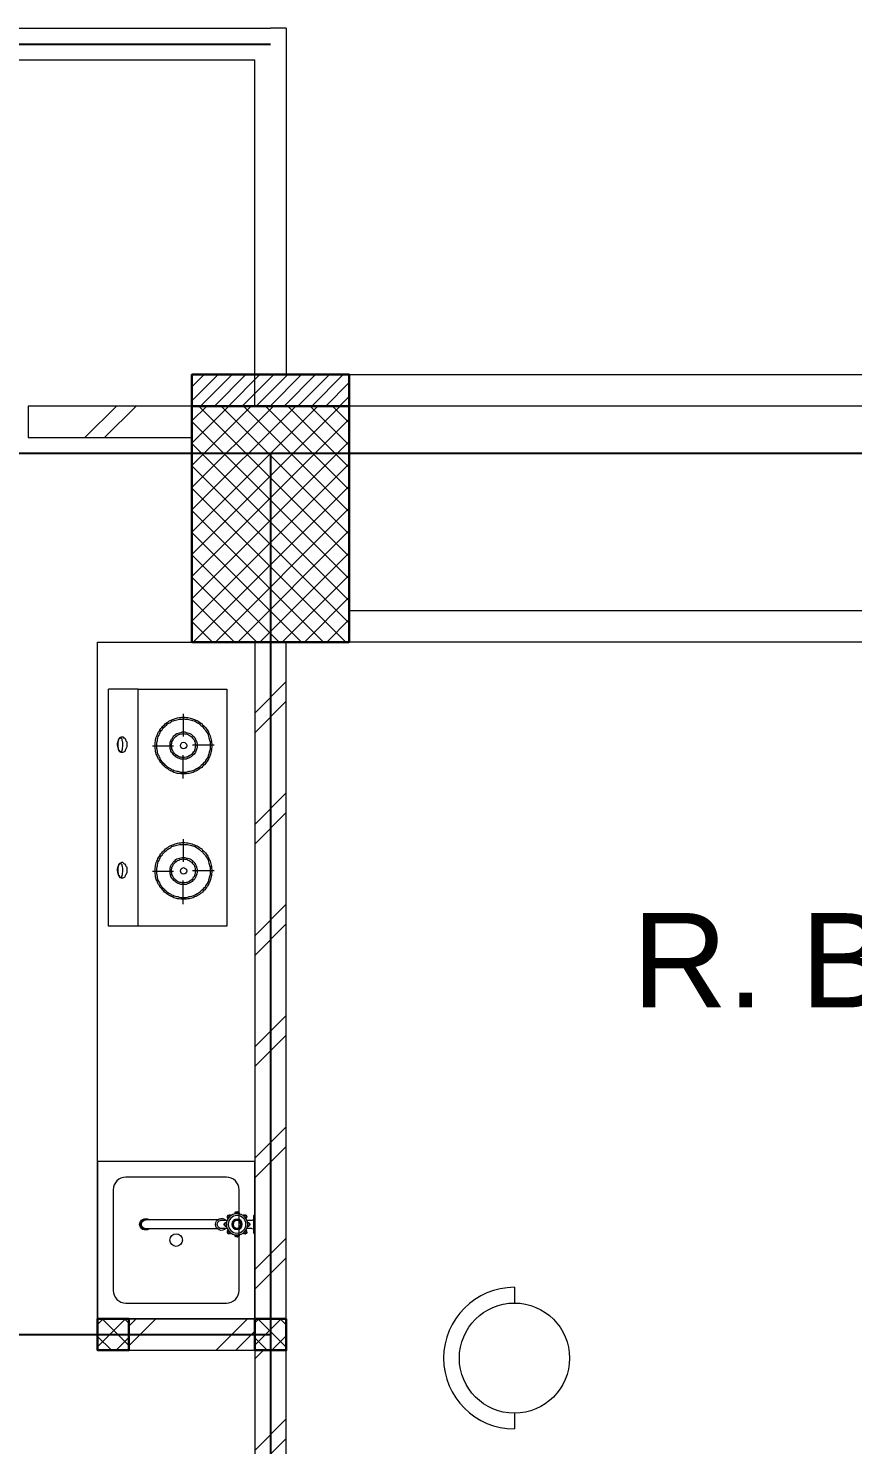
# Model space of a CAD drawing. Header units: millimetres. Extents: x -324 to 75, y -297 to 70.
# Drawn here: x -30.076 to -27.456, y 50.725 to 55.225 of the extents above; entities that cross this region are included whole.
import ezdxf

# ---------------------------------------------------------------- set-up
doc = ezdxf.new("R2010")
doc.units = ezdxf.units.MM
doc.layers.get('defpoints').update_dxf_attribs({"color": 1})
for name, color, linetype, lineweight in [('ars', 11, 'Continuous', 0), ('ars @ 1', 11, 'Continuous', 0), ('KOL', 1, 'Continuous', 30), ('KOLOM', 4, 'Continuous', 9), ('lan', 7, 'Continuous', 15), ('NOT', 7, 'Continuous', 20), ('SANITAIR', 15, 'Continuous', 9), ('tem', 5, 'Continuous', 20)]:
    doc.layers.add(name, color=color, linetype=linetype, lineweight=lineweight)
doc.layers.add('as', color=1, linetype='Continuous', plot=False)
doc.styles.get("Standard").update_dxf_attribs({"font": 'arial.ttf'})

# ---------------------------------------------------------------- blocks, each defined once
blk = doc.blocks.new('KRAN DPR ATAS')
for p, q in [((-0.0289, 0), (0.0289, 0)), ((-0.0289, 0), (-0.0289, -0.0021)), ((0.0289, 0), (0.0289, -0.0021)), ((-0.0275, -0.0035), (0.0275, -0.0035)), ((-0.0127, -0.0092), (-0.0127, -0.0252)), ((0.0127, -0.0092), (0.0127, -0.0252)), ((-0.0127, -0.0877), (-0.0127, -0.1101)), ((0.0127, -0.0877), (0.0127, -0.1101)), ((-0.014, -0.1188), (-0.014, -0.3457)), ((0.014, -0.1188), (0.014, -0.3457))]:
    blk.add_line(p, q)
for radius in [0.0338, 0.0279, 0.0166, 0.0138, 0.0123]:
    blk.add_circle((0, -0.0564), radius)
for centre, radius, start, end in [((-0.0239, -0.0326), 0.00706, 39.002, 230.998), ((-0.0222, -0.0342), 0.00706, 58.1189, 211.8811), ((-0.0275, -0.0021), 0.00141, 180, 270), ((-0.0183, -0.0092), 0.00564, 0, 90), ((-0.0009, -0.0214), 0.00884, 254.902, 254.902), ((0, -0.0227), 0.00706, 354.002, 185.998), ((0, -0.025), 0.00706, 13.1189, 166.8811), ((0.0183, -0.0092), 0.00564, 90, 180), ((0.0239, -0.0326), 0.00706, 309.002, 140.998), ((0.0222, -0.0342), 0.00706, 328.1189, 121.8811), ((0.0275, -0.0021), 0.00141, 270, 0), ((-0.0338, -0.0564), 0.00706, 84.002, 275.998), ((-0.0315, -0.0564), 0.00706, 103.1189, 256.8811), ((-0.0239, -0.0803), 0.00706, 129.002, 320.998), ((-0.0222, -0.0787), 0.00706, 148.1189, 301.8811), ((0, -0.0902), 0.00706, 174.002, 5.998), ((0, -0.0879), 0.00706, 193.1189, 346.8811), ((0.0239, -0.0803), 0.00706, 219.002, 50.998), ((0.0222, -0.0787), 0.00706, 238.1189, 31.8811), ((0.0338, -0.0564), 0.00706, 264.002, 95.998), ((0.0315, -0.0564), 0.00706, 283.1189, 76.8811), ((0, -0.1058), 0.0191, 134.711, 45.289), ((0, -0.1058), 0.0134, 198.6717, 270), ((0, -0.1058), 0.0134, 270, 341.3283), ((0, -0.3457), 0.0178, 141.8277, 38.1723), ((0, -0.3484), 0.0178, 175.6641, 4.3359), ((0, -0.3457), 0.014, 180, 0)]:
    blk.add_arc(centre, radius, start, end)
blk = doc.blocks.new('KOMPOR')
for points in [[(0, 0.3765), (0, -0.3765)], [(0.0944, 0.3765), (0, 0.3765)], [(0.3765, 0.3765), (0.0944, 0.3765)], [(0.0944, 0.3765), (0.0944, -0.3765)], [(0.3765, -0.3765), (0.3765, 0.3765)], [(0.2385, 0.2906), (0.2337, 0.2906), (0.23, 0.2906), (0.2252, 0.2893), (0.2203, 0.2893), (0.2167, 0.2881), (0.2119, 0.2869), (0.2082, 0.2857), (0.2034, 0.2833), (0.1998, 0.2821), (0.1961, 0.2797), (0.1925, 0.2772), (0.1889, 0.276), (0.1852, 0.2724), (0.1816, 0.27), (0.178, 0.2676), (0.1755, 0.2639), (0.1719, 0.2615), (0.1695, 0.2579), (0.1671, 0.2542), (0.1634, 0.2506), (0.1622, 0.247), (0.1598, 0.2433), (0.1574, 0.2397), (0.1562, 0.2361), (0.1538, 0.2312), (0.1525, 0.2276), (0.1513, 0.2228), (0.1501, 0.2191), (0.1501, 0.2143), (0.1489, 0.2094), (0.1489, 0.2058), (0.1489, 0.201), (0.1489, 0.1961), (0.1489, 0.1913), (0.1501, 0.1864), (0.1501, 0.1828), (0.1513, 0.178), (0.1525, 0.1743), (0.1538, 0.1695), (0.1562, 0.1659), (0.1574, 0.161), (0.1598, 0.1574), (0.1622, 0.1538), (0.1634, 0.1501), (0.1671, 0.1465), (0.1695, 0.1429), (0.1719, 0.1404), (0.1755, 0.1368), (0.178, 0.1344), (0.1816, 0.1308), (0.1852, 0.1283), (0.1889, 0.1259), (0.1925, 0.1235), (0.1961, 0.1211), (0.1998, 0.1199), (0.2034, 0.1174), (0.2082, 0.1162), (0.2119, 0.115), (0.2167, 0.1138), (0.2203, 0.1126), (0.2252, 0.1114), (0.23, 0.1114), (0.2337, 0.1102), (0.2385, 0.1102), (0.2433, 0.1102), (0.2482, 0.1114), (0.253, 0.1114), (0.2567, 0.1126), (0.2615, 0.1138), (0.2651, 0.115), (0.27, 0.1162), (0.2736, 0.1174), (0.2785, 0.1199), (0.2821, 0.1211), (0.2857, 0.1235), (0.2893, 0.1259), (0.293, 0.1283), (0.2966, 0.1308), (0.299, 0.1344), (0.3027, 0.1368), (0.3051, 0.1404), (0.3087, 0.1429), (0.3111, 0.1465), (0.3136, 0.1501), (0.316, 0.1538), (0.3184, 0.1574), (0.3196, 0.161), (0.322, 0.1659), (0.3232, 0.1695), (0.3245, 0.1743), (0.3257, 0.178), (0.3269, 0.1828), (0.3281, 0.1864), (0.3281, 0.1913), (0.3293, 0.1961), (0.3293, 0.201), (0.3293, 0.2058), (0.3281, 0.2094), (0.3281, 0.2143), (0.3269, 0.2191), (0.3257, 0.2228), (0.3245, 0.2276), (0.3232, 0.2312), (0.322, 0.2361), (0.3196, 0.2397), (0.3184, 0.2433), (0.316, 0.247), (0.3136, 0.2506), (0.3111, 0.2542), (0.3087, 0.2579), (0.3051, 0.2615), (0.3027, 0.2639), (0.299, 0.2676), (0.2966, 0.27), (0.293, 0.2724), (0.2893, 0.276), (0.2857, 0.2772), (0.2821, 0.2797), (0.2785, 0.2821), (0.2736, 0.2833), (0.27, 0.2857), (0.2651, 0.2869), (0.2615, 0.2881), (0.2567, 0.2893), (0.253, 0.2893), (0.2482, 0.2906), (0.2433, 0.2906), (0.2385, 0.2906)], [(0.2385, 0.2857), (0.2349, 0.2857), (0.23, 0.2857), (0.2264, 0.2845), (0.2215, 0.2833), (0.2179, 0.2833), (0.2131, 0.2821), (0.2094, 0.2809), (0.2058, 0.2785), (0.2022, 0.2772), (0.1985, 0.2748), (0.1949, 0.2736), (0.1913, 0.2712), (0.1877, 0.2688), (0.1852, 0.2663), (0.1816, 0.2639), (0.1792, 0.2603), (0.1755, 0.2579), (0.1731, 0.2542), (0.1707, 0.2518), (0.1683, 0.2482), (0.1659, 0.2446), (0.1646, 0.2409), (0.1622, 0.2373), (0.161, 0.2337), (0.1586, 0.23), (0.1574, 0.2264), (0.1562, 0.2215), (0.1562, 0.2179), (0.155, 0.2131), (0.1538, 0.2094), (0.1538, 0.2046), (0.1538, 0.201), (0.1538, 0.1961), (0.1538, 0.1925), (0.155, 0.1877), (0.1562, 0.184), (0.1562, 0.1792), (0.1574, 0.1755), (0.1586, 0.1719), (0.161, 0.1671), (0.1622, 0.1634), (0.1646, 0.1598), (0.1659, 0.1562), (0.1683, 0.1525), (0.1707, 0.1501), (0.1731, 0.1465), (0.1755, 0.1441), (0.1792, 0.1404), (0.1816, 0.138), (0.1852, 0.1356), (0.1877, 0.132), (0.1913, 0.1308), (0.1949, 0.1283), (0.1985, 0.1259), (0.2022, 0.1235), (0.2058, 0.1223), (0.2094, 0.1211), (0.2131, 0.1199), (0.2179, 0.1186), (0.2215, 0.1174), (0.2264, 0.1162), (0.23, 0.1162), (0.2349, 0.1162), (0.2385, 0.1162), (0.2433, 0.1162), (0.247, 0.1162), (0.2518, 0.1162), (0.2554, 0.1174), (0.2603, 0.1186), (0.2639, 0.1199), (0.2676, 0.1211), (0.2724, 0.1223), (0.276, 0.1235), (0.2797, 0.1259), (0.2833, 0.1283), (0.2869, 0.1308), (0.2893, 0.132), (0.293, 0.1356), (0.2954, 0.138), (0.299, 0.1404), (0.3015, 0.1441), (0.3039, 0.1465), (0.3075, 0.1501), (0.3087, 0.1525), (0.3111, 0.1562), (0.3136, 0.1598), (0.316, 0.1634), (0.3172, 0.1671), (0.3184, 0.1719), (0.3196, 0.1755), (0.3208, 0.1792), (0.322, 0.184), (0.3232, 0.1877), (0.3232, 0.1925), (0.3232, 0.1961), (0.3232, 0.201), (0.3232, 0.2046), (0.3232, 0.2094), (0.3232, 0.2131), (0.322, 0.2179), (0.3208, 0.2215), (0.3196, 0.2264), (0.3184, 0.23), (0.3172, 0.2337), (0.316, 0.2373), (0.3136, 0.2409), (0.3111, 0.2446), (0.3087, 0.2482), (0.3075, 0.2518), (0.3039, 0.2542), (0.3015, 0.2579), (0.299, 0.2603), (0.2954, 0.2639), (0.293, 0.2663), (0.2893, 0.2688), (0.2869, 0.2712), (0.2833, 0.2736), (0.2797, 0.2748), (0.276, 0.2772), (0.2724, 0.2785), (0.2676, 0.2809), (0.2639, 0.2821), (0.2603, 0.2833), (0.2554, 0.2833), (0.2518, 0.2845), (0.247, 0.2857), (0.2433, 0.2857), (0.2385, 0.2857)], [(0.2373, 0.3063), (0.2373, 0.2312)], [(0.2385, 0.2433), (0.2349, 0.2433), (0.23, 0.2433), (0.2264, 0.2421), (0.2215, 0.2409), (0.2179, 0.2385), (0.2143, 0.2361), (0.2119, 0.2337), (0.2082, 0.2312), (0.2058, 0.2276), (0.2034, 0.2252), (0.201, 0.2215), (0.1985, 0.2179), (0.1973, 0.2131), (0.1961, 0.2094), (0.1961, 0.2046), (0.1961, 0.201), (0.1961, 0.1961), (0.1961, 0.1925), (0.1973, 0.1877), (0.1985, 0.184), (0.201, 0.1804), (0.2034, 0.1768), (0.2058, 0.1731), (0.2082, 0.1707), (0.2119, 0.1671), (0.2143, 0.1646), (0.2179, 0.1622), (0.2215, 0.161), (0.2264, 0.1598), (0.23, 0.1586), (0.2349, 0.1574), (0.2385, 0.1574), (0.2433, 0.1574), (0.247, 0.1586), (0.2518, 0.1598), (0.2554, 0.161), (0.2591, 0.1622), (0.2627, 0.1646), (0.2663, 0.1671), (0.2688, 0.1707), (0.2724, 0.1731), (0.2748, 0.1768), (0.2772, 0.1804), (0.2785, 0.184), (0.2797, 0.1877), (0.2809, 0.1925), (0.2821, 0.1961), (0.2821, 0.201), (0.2821, 0.2046), (0.2809, 0.2094), (0.2797, 0.2131), (0.2785, 0.2179), (0.2772, 0.2215), (0.2748, 0.2252), (0.2724, 0.2276), (0.2688, 0.2312), (0.2663, 0.2337), (0.2627, 0.2361), (0.2591, 0.2385), (0.2554, 0.2409), (0.2518, 0.2421), (0.247, 0.2433), (0.2433, 0.2433), (0.2385, 0.2433)], [(0.2385, 0.2385), (0.2349, 0.2385), (0.2312, 0.2373), (0.2276, 0.2373), (0.224, 0.2361), (0.2203, 0.2337), (0.2179, 0.2324), (0.2143, 0.23), (0.2119, 0.2276), (0.2094, 0.2252), (0.207, 0.2215), (0.2058, 0.2191), (0.2034, 0.2155), (0.2022, 0.2119), (0.2022, 0.2082), (0.201, 0.2046), (0.201, 0.201), (0.201, 0.1973), (0.2022, 0.1925), (0.2022, 0.1889), (0.2034, 0.1864), (0.2058, 0.1828), (0.207, 0.1792), (0.2094, 0.1768), (0.2119, 0.1743), (0.2143, 0.1719), (0.2179, 0.1695), (0.2203, 0.1671), (0.224, 0.1659), (0.2276, 0.1646), (0.2312, 0.1634), (0.2349, 0.1634), (0.2385, 0.1622), (0.2421, 0.1634), (0.247, 0.1634), (0.2506, 0.1646), (0.253, 0.1659), (0.2567, 0.1671), (0.2603, 0.1695), (0.2627, 0.1719), (0.2651, 0.1743), (0.2676, 0.1768), (0.27, 0.1792), (0.2724, 0.1828), (0.2736, 0.1864), (0.2748, 0.1889), (0.276, 0.1925), (0.276, 0.1973), (0.2772, 0.201), (0.276, 0.2046), (0.276, 0.2082), (0.2748, 0.2119), (0.2736, 0.2155), (0.2724, 0.2191), (0.27, 0.2215), (0.2676, 0.2252), (0.2651, 0.2276), (0.2627, 0.23), (0.2603, 0.2324), (0.2567, 0.2337), (0.253, 0.2361), (0.2506, 0.2373), (0.247, 0.2373), (0.2421, 0.2385), (0.2385, 0.2385)], [(0.0436, 0.2228), (0.0472, 0.2228), (0.0496, 0.2215), (0.0533, 0.2191), (0.0545, 0.2155), (0.0557, 0.2119), (0.0581, 0.2094), (0.0593, 0.2046), (0.0593, 0.1998), (0.0593, 0.1949), (0.0593, 0.1901), (0.0569, 0.1864), (0.0557, 0.1828), (0.0533, 0.1792), (0.0508, 0.178), (0.0484, 0.1755), (0.046, 0.1743), (0.0424, 0.1743), (0.04, 0.1755), (0.0375, 0.178), (0.0339, 0.1792), (0.0327, 0.1828), (0.0315, 0.1864), (0.0291, 0.1901), (0.0278, 0.1949), (0.0278, 0.1998), (0.0291, 0.2046), (0.0303, 0.2094), (0.0315, 0.2119), (0.0339, 0.2155), (0.0351, 0.2191), (0.0375, 0.2215), (0.0412, 0.2228), (0.0436, 0.2228)], [(0.0375, 0.2215), (0.04, 0.2215), (0.04, 0.2203), (0.0424, 0.2179), (0.0436, 0.2155), (0.0448, 0.2119), (0.0448, 0.2082), (0.046, 0.2034), (0.046, 0.1998), (0.046, 0.1961), (0.046, 0.1913), (0.0448, 0.1877), (0.0436, 0.184), (0.0436, 0.1816), (0.0412, 0.178), (0.04, 0.1768), (0.0387, 0.1755), (0.0375, 0.1755), (0.0351, 0.1768), (0.0339, 0.178), (0.0327, 0.1816), (0.0315, 0.184), (0.0315, 0.1877), (0.0303, 0.1913), (0.0303, 0.1961), (0.0303, 0.1998), (0.0303, 0.2034), (0.0315, 0.2082), (0.0315, 0.2119), (0.0327, 0.2155), (0.0339, 0.2179), (0.0351, 0.2203), (0.0363, 0.2215), (0.0375, 0.2215)], [(0.1404, 0.201), (0.207, 0.201)], [(0.2385, 0.2107), (0.2349, 0.2094), (0.2312, 0.2082), (0.23, 0.2046), (0.2288, 0.201), (0.23, 0.1961), (0.2312, 0.1937), (0.2349, 0.1913), (0.2385, 0.1901), (0.2433, 0.1913), (0.2458, 0.1937), (0.2482, 0.1961), (0.2494, 0.201), (0.2482, 0.2046), (0.2458, 0.2082), (0.2433, 0.2094), (0.2385, 0.2107)], [(0.3366, 0.1998), (0.2676, 0.1998)], [(0.2373, 0.0993), (0.2373, 0.1719)], [(0.2385, -0.1077), (0.2337, -0.1077), (0.23, -0.1077), (0.2252, -0.109), (0.2203, -0.109), (0.2167, -0.1102), (0.2119, -0.1114), (0.2082, -0.1126), (0.2034, -0.115), (0.1998, -0.1162), (0.1961, -0.1186), (0.1925, -0.1211), (0.1889, -0.1235), (0.1852, -0.1259), (0.1816, -0.1283), (0.178, -0.1308), (0.1755, -0.1344), (0.1719, -0.1368), (0.1695, -0.1404), (0.1671, -0.1441), (0.1634, -0.1477), (0.1622, -0.1513), (0.1598, -0.155), (0.1574, -0.1586), (0.1562, -0.1622), (0.1538, -0.1671), (0.1525, -0.1707), (0.1513, -0.1755), (0.1501, -0.1792), (0.1501, -0.184), (0.1489, -0.1889), (0.1489, -0.1925), (0.1489, -0.1973), (0.1489, -0.2022), (0.1489, -0.207), (0.1501, -0.2119), (0.1501, -0.2155), (0.1513, -0.2203), (0.1525, -0.224), (0.1538, -0.2288), (0.1562, -0.2324), (0.1574, -0.2373), (0.1598, -0.2409), (0.1622, -0.2446), (0.1634, -0.2482), (0.1671, -0.2518), (0.1695, -0.2554), (0.1719, -0.2579), (0.1755, -0.2615), (0.178, -0.2639), (0.1816, -0.2676), (0.1852, -0.27), (0.1889, -0.2724), (0.1925, -0.2748), (0.1961, -0.2772), (0.1998, -0.2785), (0.2034, -0.2809), (0.2082, -0.2821), (0.2119, -0.2833), (0.2167, -0.2845), (0.2203, -0.2857), (0.2252, -0.2869), (0.23, -0.2869), (0.2337, -0.2881), (0.2385, -0.2881), (0.2433, -0.2881), (0.2482, -0.2869), (0.253, -0.2869), (0.2567, -0.2857), (0.2615, -0.2845), (0.2651, -0.2833), (0.27, -0.2821), (0.2736, -0.2809), (0.2785, -0.2785), (0.2821, -0.2772), (0.2857, -0.2748), (0.2893, -0.2724), (0.293, -0.27), (0.2966, -0.2676), (0.299, -0.2639), (0.3027, -0.2615), (0.3051, -0.2579), (0.3087, -0.2554), (0.3111, -0.2518), (0.3136, -0.2482), (0.316, -0.2446), (0.3184, -0.2409), (0.3196, -0.2373), (0.322, -0.2324), (0.3232, -0.2288), (0.3245, -0.224), (0.3257, -0.2203), (0.3269, -0.2155), (0.3281, -0.2119), (0.3281, -0.207), (0.3293, -0.2022), (0.3293, -0.1973), (0.3293, -0.1925), (0.3281, -0.1889), (0.3281, -0.184), (0.3269, -0.1792), (0.3257, -0.1755), (0.3245, -0.1707), (0.3232, -0.1671), (0.322, -0.1622), (0.3196, -0.1586), (0.3184, -0.155), (0.316, -0.1513), (0.3136, -0.1477), (0.3111, -0.1441), (0.3087, -0.1404), (0.3051, -0.1368), (0.3027, -0.1344), (0.299, -0.1308), (0.2966, -0.1283), (0.293, -0.1259), (0.2893, -0.1235), (0.2857, -0.1211), (0.2821, -0.1186), (0.2785, -0.1162), (0.2736, -0.115), (0.27, -0.1126), (0.2651, -0.1114), (0.2615, -0.1102), (0.2567, -0.109), (0.253, -0.109), (0.2482, -0.1077), (0.2433, -0.1077), (0.2385, -0.1077)], [(0.2385, -0.1126), (0.2349, -0.1126), (0.23, -0.1126), (0.2264, -0.1138), (0.2215, -0.115), (0.2179, -0.115), (0.2131, -0.1162), (0.2094, -0.1174), (0.2058, -0.1199), (0.2022, -0.1211), (0.1985, -0.1235), (0.1949, -0.1247), (0.1913, -0.1271), (0.1877, -0.1295), (0.1852, -0.132), (0.1816, -0.1344), (0.1792, -0.138), (0.1755, -0.1404), (0.1731, -0.1441), (0.1707, -0.1465), (0.1683, -0.1501), (0.1659, -0.1538), (0.1646, -0.1574), (0.1622, -0.161), (0.161, -0.1646), (0.1586, -0.1683), (0.1574, -0.1719), (0.1562, -0.1768), (0.1562, -0.1804), (0.155, -0.1852), (0.1538, -0.1889), (0.1538, -0.1937), (0.1538, -0.1973), (0.1538, -0.2022), (0.1538, -0.2058), (0.155, -0.2107), (0.1562, -0.2143), (0.1562, -0.2191), (0.1574, -0.2228), (0.1586, -0.2264), (0.161, -0.2312), (0.1622, -0.2349), (0.1646, -0.2385), (0.1659, -0.2421), (0.1683, -0.2458), (0.1707, -0.2482), (0.1731, -0.2518), (0.1755, -0.2554), (0.1792, -0.2579), (0.1816, -0.2603), (0.1852, -0.2627), (0.1877, -0.2663), (0.1913, -0.2688), (0.1949, -0.27), (0.1985, -0.2724), (0.2022, -0.2748), (0.2058, -0.276), (0.2094, -0.2772), (0.2131, -0.2785), (0.2179, -0.2797), (0.2215, -0.2809), (0.2264, -0.2821), (0.23, -0.2821), (0.2349, -0.2821), (0.2385, -0.2833), (0.2433, -0.2821), (0.247, -0.2821), (0.2518, -0.2821), (0.2554, -0.2809), (0.2603, -0.2797), (0.2639, -0.2785), (0.2676, -0.2772), (0.2724, -0.276), (0.276, -0.2748), (0.2797, -0.2724), (0.2833, -0.27), (0.2869, -0.2688), (0.2893, -0.2663), (0.293, -0.2627), (0.2954, -0.2603), (0.299, -0.2579), (0.3015, -0.2554), (0.3039, -0.2518), (0.3075, -0.2482), (0.3087, -0.2458), (0.3111, -0.2421), (0.3136, -0.2385), (0.316, -0.2349), (0.3172, -0.2312), (0.3184, -0.2264), (0.3196, -0.2228), (0.3208, -0.2191), (0.322, -0.2143), (0.3232, -0.2107), (0.3232, -0.2058), (0.3232, -0.2022), (0.3232, -0.1973), (0.3232, -0.1937), (0.3232, -0.1889), (0.3232, -0.1852), (0.322, -0.1804), (0.3208, -0.1768), (0.3196, -0.1719), (0.3184, -0.1683), (0.3172, -0.1646), (0.316, -0.161), (0.3136, -0.1574), (0.3111, -0.1538), (0.3087, -0.1501), (0.3075, -0.1465), (0.3039, -0.1441), (0.3015, -0.1404), (0.299, -0.138), (0.2954, -0.1344), (0.293, -0.132), (0.2893, -0.1295), (0.2869, -0.1271), (0.2833, -0.1247), (0.2797, -0.1235), (0.276, -0.1211), (0.2724, -0.1199), (0.2676, -0.1174), (0.2639, -0.1162), (0.2603, -0.115), (0.2554, -0.115), (0.2518, -0.1138), (0.247, -0.1126), (0.2433, -0.1126), (0.2385, -0.1126)], [(0.2373, -0.0932), (0.2373, -0.1671)], [(0.0436, -0.1768), (0.0472, -0.1768), (0.0496, -0.178), (0.0533, -0.1804), (0.0545, -0.1828), (0.0557, -0.1864), (0.0581, -0.1901), (0.0593, -0.1949), (0.0593, -0.1985), (0.0593, -0.2034), (0.0593, -0.2082), (0.0569, -0.2119), (0.0557, -0.2167), (0.0533, -0.2191), (0.0508, -0.2215), (0.0484, -0.224), (0.046, -0.224), (0.0424, -0.224), (0.04, -0.224), (0.0375, -0.2215), (0.0339, -0.2191), (0.0327, -0.2167), (0.0315, -0.2119), (0.0291, -0.2082), (0.0278, -0.2034), (0.0278, -0.1985), (0.0291, -0.1949), (0.0303, -0.1901), (0.0315, -0.1864), (0.0339, -0.1828), (0.0351, -0.1804), (0.0375, -0.178), (0.0412, -0.1768), (0.0436, -0.1768)], [(0.0375, -0.1768), (0.04, -0.178), (0.04, -0.1792), (0.0424, -0.1804), (0.0436, -0.1828), (0.0448, -0.1864), (0.0448, -0.1901), (0.046, -0.1949), (0.046, -0.1985), (0.046, -0.2034), (0.046, -0.2082), (0.0448, -0.2107), (0.0436, -0.2155), (0.0436, -0.2179), (0.0412, -0.2203), (0.04, -0.2228), (0.0387, -0.2228), (0.0375, -0.2228), (0.0351, -0.2228), (0.0339, -0.2203), (0.0327, -0.2179), (0.0315, -0.2155), (0.0315, -0.2107), (0.0303, -0.2082), (0.0303, -0.2034), (0.0303, -0.1985), (0.0303, -0.1949), (0.0315, -0.1901), (0.0315, -0.1864), (0.0327, -0.1828), (0.0339, -0.1804), (0.0351, -0.1792), (0.0363, -0.178), (0.0375, -0.1768)], [(0.2385, -0.155), (0.2349, -0.155), (0.23, -0.155), (0.2264, -0.1562), (0.2215, -0.1574), (0.2179, -0.1598), (0.2143, -0.1622), (0.2119, -0.1646), (0.2082, -0.1671), (0.2058, -0.1707), (0.2034, -0.1731), (0.201, -0.1768), (0.1985, -0.1804), (0.1973, -0.1852), (0.1961, -0.1889), (0.1961, -0.1937), (0.1961, -0.1973), (0.1961, -0.2022), (0.1961, -0.207), (0.1973, -0.2107), (0.1985, -0.2143), (0.201, -0.2179), (0.2034, -0.2215), (0.2058, -0.2252), (0.2082, -0.2288), (0.2119, -0.2312), (0.2143, -0.2337), (0.2179, -0.2361), (0.2215, -0.2373), (0.2264, -0.2385), (0.23, -0.2397), (0.2349, -0.2409), (0.2385, -0.2409), (0.2433, -0.2409), (0.247, -0.2397), (0.2518, -0.2385), (0.2554, -0.2373), (0.2591, -0.2361), (0.2627, -0.2337), (0.2663, -0.2312), (0.2688, -0.2288), (0.2724, -0.2252), (0.2748, -0.2215), (0.2772, -0.2179), (0.2785, -0.2143), (0.2797, -0.2107), (0.2809, -0.207), (0.2821, -0.2022), (0.2821, -0.1973), (0.2821, -0.1937), (0.2809, -0.1889), (0.2797, -0.1852), (0.2785, -0.1804), (0.2772, -0.1768), (0.2748, -0.1731), (0.2724, -0.1707), (0.2688, -0.1671), (0.2663, -0.1646), (0.2627, -0.1622), (0.2591, -0.1598), (0.2554, -0.1574), (0.2518, -0.1562), (0.247, -0.155), (0.2433, -0.155), (0.2385, -0.155)], [(0.2385, -0.1598), (0.2349, -0.1598), (0.2312, -0.161), (0.2276, -0.161), (0.224, -0.1622), (0.2203, -0.1646), (0.2179, -0.1659), (0.2143, -0.1683), (0.2119, -0.1707), (0.2094, -0.1731), (0.207, -0.1768), (0.2058, -0.1792), (0.2034, -0.1828), (0.2022, -0.1864), (0.2022, -0.1901), (0.201, -0.1937), (0.201, -0.1973), (0.201, -0.2022), (0.2022, -0.2058), (0.2022, -0.2094), (0.2034, -0.2131), (0.2058, -0.2155), (0.207, -0.2191), (0.2094, -0.2215), (0.2119, -0.224), (0.2143, -0.2264), (0.2179, -0.2288), (0.2203, -0.2312), (0.224, -0.2324), (0.2276, -0.2337), (0.2312, -0.2349), (0.2349, -0.2349), (0.2385, -0.2361), (0.2421, -0.2349), (0.247, -0.2349), (0.2506, -0.2337), (0.253, -0.2324), (0.2567, -0.2312), (0.2603, -0.2288), (0.2627, -0.2264), (0.2651, -0.224), (0.2676, -0.2215), (0.27, -0.2191), (0.2724, -0.2155), (0.2736, -0.2131), (0.2748, -0.2094), (0.276, -0.2058), (0.276, -0.2022), (0.2772, -0.1973), (0.276, -0.1937), (0.276, -0.1901), (0.2748, -0.1864), (0.2736, -0.1828), (0.2724, -0.1792), (0.27, -0.1768), (0.2676, -0.1731), (0.2651, -0.1707), (0.2627, -0.1683), (0.2603, -0.1659), (0.2567, -0.1646), (0.253, -0.1622), (0.2506, -0.161), (0.247, -0.161), (0.2421, -0.1598), (0.2385, -0.1598)], [(0.1404, -0.1973), (0.207, -0.1973)], [(0.2385, -0.1877), (0.2349, -0.1889), (0.2312, -0.1901), (0.23, -0.1937), (0.2288, -0.1973), (0.23, -0.2022), (0.2312, -0.2046), (0.2349, -0.207), (0.2385, -0.2082), (0.2433, -0.207), (0.2458, -0.2046), (0.2482, -0.2022), (0.2494, -0.1973), (0.2482, -0.1937), (0.2458, -0.1901), (0.2433, -0.1889), (0.2385, -0.1877)], [(0.3366, -0.1985), (0.2676, -0.1985)], [(0.2373, -0.299), (0.2373, -0.2264)], [(0.0944, -0.3765), (0, -0.3765)], [(0.0944, -0.3765), (0.3765, -0.3765)]]:
    blk.add_lwpolyline(points)
blk = doc.blocks.new('K 10.10')
at = {"layer": 'ars'}
h = blk.add_hatch(dxfattribs=at)
h.set_pattern_fill('_USER', color=256, scale=0.05, angle=45, double=1, pattern_type=0)
h.set_pattern_definition([(45, (0, 0), (-0.035355339, 0.035355339), []), (135, (0, 0), (-0.035355339, -0.035355339), [])])
h.paths.add_polyline_path([(1560.5383, 1380.4069), (1560.6383, 1380.4069), (1560.6383, 1380.5069), (1560.5383, 1380.5069)])
at = {"layer": 'KOL'}
blk.add_lwpolyline([(1560.5383, 1380.4069), (1560.6383, 1380.4069), (1560.6383, 1380.5069), (1560.5383, 1380.5069)], close=True, dxfattribs=at)
blk = doc.blocks.new('typikal-1')
at = {"layer": 'as'}
for p, q in [((4.6, 6.3), (6.2, 6.3)), ((0, 2.2), (6.2, 2.2))]:
    blk.add_line(p, q, dxfattribs=at)
at = {"layer": 'lan'}
for p, q in [((4.55, 6.35), (6.2, 6.35)), ((4.65, 6.25), (6.15, 6.25)), ((6.15, 5.15), (6.15, 6.25))]:
    blk.add_line(p, q, dxfattribs=at)
at = {"layer": 'SANITAIR'}
blk.add_lwpolyline([(5.65, 2.25), (6.15, 2.25), (6.15, 2.75), (5.65, 2.75)], close=True, dxfattribs=at)
blk.add_lwpolyline([(6.0599, 2.7), (5.7399, 2.7, 0.414214), (5.6999, 2.66), (5.6999, 2.34, 0.414214), (5.7399, 2.3), (6.0599, 2.3, 0.414214), (6.0999, 2.34), (6.0999, 2.66, 0.414214)], format="xyb", close=True, dxfattribs=at)
blk.add_circle((5.8999, 2.5), 0.02, dxfattribs=at)
at = {"layer": 'tem'}
for p, q in [((5.65, 2.25), (5.65, 4.4)), ((5.65, 4.4), (5.95, 4.4))]:
    blk.add_line(p, q, dxfattribs=at)
for points in [[(5.43, 5.05), (5.95, 5.05), (5.95, 5.15), (5.43, 5.15)], [(6.15, 2.25), (6.25, 2.25), (6.25, 4.4), (6.15, 4.4)], [(6.15, 2.25), (5.75, 2.25), (5.75, 2.15), (6.15, 2.15)], [(6.15, 1.05), (6.25, 1.05), (6.25, 2.15), (6.15, 2.15)]]:
    blk.add_lwpolyline(points, close=True, dxfattribs=at)
at = {"layer": 'KOLOM', "extrusion": (0, 0, -1), "xscale": -1, "zscale": -1, "rotation": 180}
for p in [(-1566.2883, 1382.6569), (-1566.7883, 1382.6569)]:
    blk.add_blockref('K 10.10', p, dxfattribs=at)
at = {"layer": 'SANITAIR', "xscale": -1, "rotation": 180}
blk.add_blockref('KOMPOR', (5.6844, 3.8735), dxfattribs=at)
at = {"layer": 'SANITAIR', "extrusion": (0, 0, -1), "zscale": -1, "rotation": 90}
blk.add_blockref('KRAN DPR ATAS', (-6.1499, 2.55), dxfattribs=at)
blk = doc.blocks.new("k3'")
at = {"layer": 'ars'}
h = blk.add_hatch(dxfattribs=at)
h.set_pattern_fill('_USER', color=256, scale=0.05, angle=45, double=1, pattern_type=0)
h.set_pattern_definition([(45, (0, -4.975), (-0.03535534, 0.03535534), []), (135, (0, -4.975), (-0.03535534, -0.03535534), [])])
h.paths.add_polyline_path([(-0.25, -0.375), (0.25, -0.375), (0.25, 0.375), (-0.25, 0.375)])
at = {"layer": 'KOL'}
blk.add_lwpolyline([(-0.25, -0.375), (0.25, -0.375), (0.25, 0.375), (-0.25, 0.375)], close=True, dxfattribs=at)
blk = doc.blocks.new('A-2')
at = {"layer": 'ars'}
h = blk.add_hatch(dxfattribs=at)
h.set_pattern_fill('ANSI31', color=256, scale=0.25, angle=180, style=0)
h.set_pattern_definition([(225, (-499.568732, 382.57413), (0.0220970869, -0.0220970869), [])])
h.paths.add_polyline_path([(23.56, 56.2695), (23.06, 56.2695), (23.06, 56.3695), (23.56, 56.3695)])
h = blk.add_hatch(dxfattribs=at)
h.set_pattern_fill('TEMBOK', color=256, scale=0.25)
h.set_pattern_definition([(45, (64.0828, 52.4449), (-0.1767767, 0.1767767), []), (45, (64.1453, 52.4449), (-0.1767767, 0.1767767), [])])
h.paths.add_polyline_path([(23.06, 56.2695), (22.54, 56.2695), (22.54, 56.1695), (23.06, 56.1695)])
h = blk.add_hatch(dxfattribs=at)
h.set_pattern_fill('TEMBOK', color=256, scale=0.25)
h.set_pattern_definition([(45, (-13.89, -0.78046), (-0.1767767, 0.1767767), []), (45, (-13.8275, -0.78046), (-0.1767767, 0.1767767), [])])
h.paths.add_polyline_path([(23.36, 53.3695), (23.26, 53.3695), (23.26, 55.5195), (23.36, 55.5195)])
h = blk.add_hatch(dxfattribs=at)
h.set_pattern_fill('TEMBOK', color=256, scale=0.25)
h.set_pattern_definition([(45, (-13.89, 1.11954), (-0.1767767, 0.1767767), []), (45, (-13.8275, 1.11954), (-0.1767767, 0.1767767), [])])
h.paths.add_polyline_path([(23.36, 51.4695), (23.26, 51.4695), (23.26, 53.2695), (23.36, 53.2695)])
at = {"layer": 'ars @ 1'}
h = blk.add_hatch(dxfattribs=at)
h.set_pattern_fill('TEMBOK', color=256, scale=0.25)
h.set_pattern_definition([(45, (1570.37095, -404.68365), (-0.176776695, 0.176776695), []), (45, (1570.43345, -404.68365), (-0.176776695, 0.176776695), [])])
h.paths.add_polyline_path([(22.86, 53.2695), (22.86, 53.3695), (23.26, 53.3695), (23.26, 53.2695)])
at = {"layer": 'ars'}
for p, q in [((24.085, 53.4695), (24.085, 53.4195)), ((24.085, 53.0695), (24.085, 53.0195))]:
    blk.add_line(p, q, dxfattribs=at)
blk.add_circle((24.085, 53.2445), 0.175, dxfattribs=at)
blk.add_arc((24.085, 53.2445), 0.225, 90, 270, dxfattribs=at)
at = {"layer": 'as'}
for p, q in [((-32.49, 56.1195), (41.91, 56.1195)), ((23.31, 56.1195), (23.31, 43.0195))]:
    blk.add_line(p, q, dxfattribs=at)
at = {"layer": 'KOL'}
blk.add_lwpolyline([(23.56, 56.2695), (23.06, 56.2695), (23.06, 56.3695), (23.56, 56.3695)], close=True, dxfattribs=at)
at = {"layer": 'lan'}
for q in [(23.31, 57.4695), (23.36, 56.3695)]:
    blk.add_line((23.36, 57.4695), q, dxfattribs=at)
for points in [[(28.05, 56.2695), (23.56, 56.2695), (23.56, 56.3695), (28.05, 56.3695)], [(28.05, 55.5195), (23.56, 55.5195), (23.56, 55.6195), (28.05, 55.6195)]]:
    blk.add_lwpolyline(points, close=True, dxfattribs=at)
at = {"layer": 'KOL', "xscale": -1, "rotation": 180}
blk.add_blockref("k3'", (23.31, 55.8945), dxfattribs=at)
at = {"layer": 'lan'}
blk.add_blockref('typikal-1', (17.11, 51.1195), dxfattribs=at)

msp = doc.modelspace()

# ---------------------------------------------------------------- block references
at = {"layer": 'defpoints'}
msp.add_blockref('A-2', (-52.6163, -2.2441), dxfattribs=at)

# ---------------------------------------------------------------- texts
at = {"layer": 'NOT', "insert": (-28.2116, 52.4145), "char_height": 0.3, "attachment_point": 1}
msp.add_mtext_dynamic_manual_height_columns('\\pi0.054533;R. BERSAMA', width=2.661726, gutter_width=1, heights=[0], dxfattribs=at)

doc.saveas('drawing.dxf')
